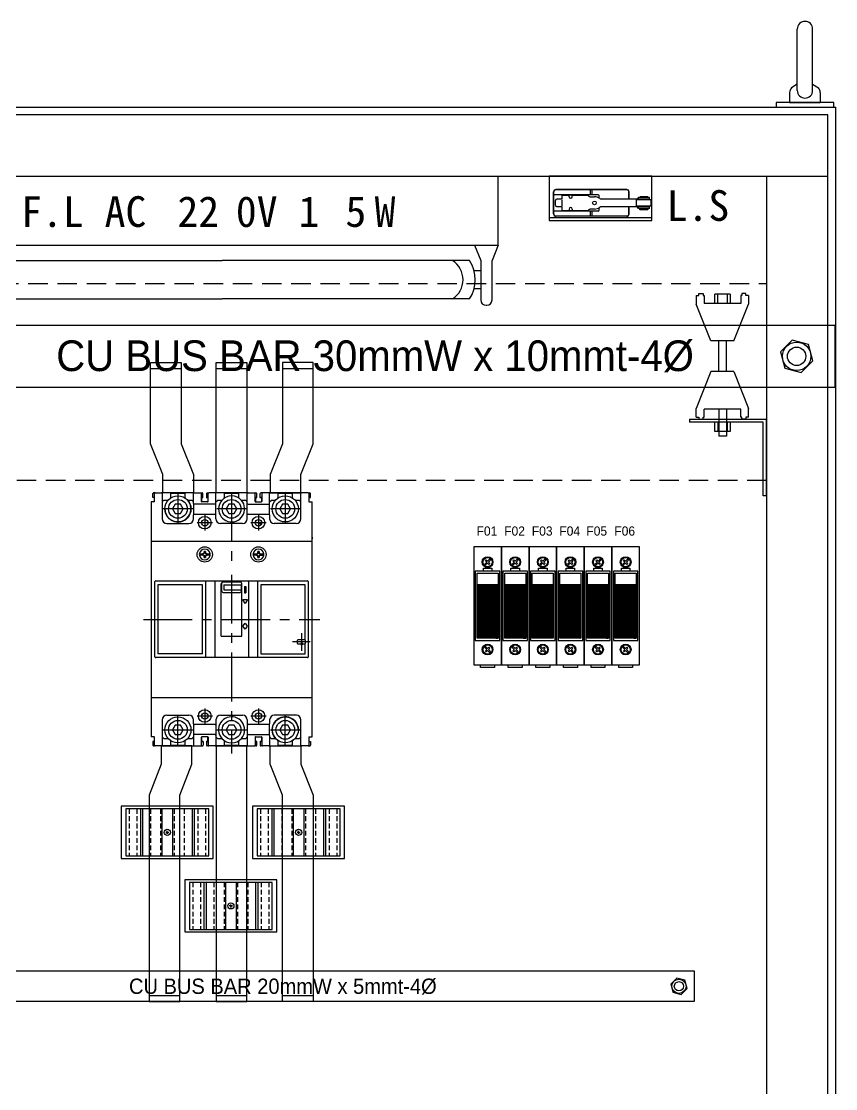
# Model space of a CAD drawing. Header units: millimetres. Extents: x 14879 to 47640, y -20740 to 344.
# Drawn here: x 47104 to 47635, y -351 to 344 of the extents above; entities that cross this region are included whole.
import ezdxf
from ezdxf.enums import TextEntityAlignment as Align

# ---------------------------------------------------------------- set-up
doc = ezdxf.new("R2010")
doc.units = ezdxf.units.MM
for name, pattern in [('CENTER', [50.8, 31.75, -6.35, 6.35, -6.35]), ('DASHED', [19.05, 12.7, -6.35]), ('HIDDEN2', [4.7625, 3.175, -1.5875]), ('NON_PLOTING', [0]), ('PHANTOM', [63.5, 31.75, -6.35, 6.35, -6.35, 6.35, -6.35])]:
    doc.linetypes.add(name, pattern=pattern)
for name, color, linetype in [('F01_OUT', 6, 'Continuous'), ('F03_CNT', 1, 'CENTER'), ('F05_PRO', 4, 'Continuous'), ('F08_IMG', 2, 'PHANTOM'), ('TEXT', 3, 'Continuous'), ('图层1', 10, 'HIDDEN2')]:
    doc.layers.add(name, color=color, linetype=linetype)
doc.styles.get("Standard").update_dxf_attribs({"font": ''})
doc.styles.add('型式1', font='PMingLiU.ttf', dxfattribs={"width": 0.85, "height": 2})
doc.styles.get('Standard').set_extended_font_data('SimSun')

# ---------------------------------------------------------------- blocks, each defined once
blk = doc.blocks.new('_OPEN30')
at = {"color": 0, "linetype": 'ByBlock', "lineweight": -2}
for p, q in [((-1, 0.267949), (0, 0)), ((0, 0), (-1, -0.267949)), ((0, 0), (-1, 0))]:
    blk.add_line(p, q, dxfattribs=at)
blk = doc.blocks.new('歐規FUSE')
h = blk.add_hatch()
h.set_pattern_fill('ANSI31', color=5, scale=0.01, style=0)
h.set_pattern_definition([(45, (-188.019155, -125.580645), (-0.0224506403, 0.0224506403), [])])
h.paths.add_polyline_path([(2.14, -21.15), (15.84, -21.15), (15.84, 13.84), (2.14, 13.84)])
blk.add_line((2.14, 13.84), (15.84, 13.84))
at = {"color": 6}
blk.add_lwpolyline([(0, -38.5), (18, -38.5), (18, 38.5), (0, 38.5)], close=True, dxfattribs=at)
at = {"color": 2}
for points in [[(9, 27.9), (7.71, 26.62), (7.12, 27.21), (8.4, 28.5)], [(8.4, 28.5), (7.53, 29.37), (8.13, 29.97), (9, 29.1)], [(9, 29.1), (10.29, 30.38), (10.88, 29.79), (9.6, 28.5)], [(9.6, 28.5), (10.47, 27.63), (9.87, 27.03), (9, 27.9)], [(9, -27.9), (7.71, -26.62), (7.12, -27.21), (8.4, -28.5)], [(9.6, -28.5), (10.47, -27.63), (9.87, -27.03), (9, -27.9)], [(8.4, -28.5), (7.53, -29.37), (8.13, -29.97), (9, -29.1)], [(9, -29.1), (10.29, -30.38), (10.88, -29.79), (9.6, -28.5)]]:
    blk.add_lwpolyline(points, dxfattribs=at)
for points in [[(1, -22.5), (17, -22.5), (17, 22.5), (1, 22.5)], [(2.14, 21.31), (15.84, 21.31), (15.84, -21.15), (2.14, -21.15)], [(6.26, 24.51), (11.74, 24.51), (11.74, 22.5), (6.26, 22.5)]]:
    blk.add_lwpolyline(points, close=True)
at = {"color": 5}
blk.add_lwpolyline([(4.48, -38.5), (13.52, -38.5), (13.52, -40.29), (4.48, -40.29)], close=True, dxfattribs=at)
at = {"color": 2}
for centre, radius in [((9, 28.5), 3.5), ((9, 28.5), 3), ((9, -28.5), 3.5), ((9, -28.5), 3)]:
    blk.add_circle(centre, radius, dxfattribs=at)
at = {"color": 6}
blk.add_circle((9.3, 5.91), 1.4, dxfattribs=at)
at = {"color": 2, "insert": (8.99, -9.11), "char_height": 2.5, "width": 13.6963, "attachment_point": 5}
blk.add_mtext('{\\fﾷsﾲￓﾩ\ufffaￅ￩|b0|i0|c136|p18;FUSE\\P\\PSFGN\\P\\H0.8x;500V~\\P10 x 38}', dxfattribs=at)

msp = doc.modelspace()

# ---------------------------------------------------------------- linework, layer by layer
for p, q in [((47609.85, 299.14), (47609.85, 339.14)), ((47619.85, 299.14), (47619.85, 339.14)), ((47609.85, 303.12), (47606.1, 300.7)), ((47619.85, 303.12), (47623.59, 300.7)), ((47604.85, 297.79), (47604.85, 291.23)), ((47624.85, 297.79), (47624.85, 291.23)), ((46834.85, 288.21), (47634.85, 288.21)), ((47633.56, 291.23), (47596.13, 291.23)), ((47596.13, 291.23), (47596.13, 288.21)), ((47596.13, 288.21), (47633.56, 288.21)), ((47604.85, 291.23), (47624.85, 291.23)), ((47604.85, 291.23), (47624.85, 291.23)), ((47624.85, 291.23), (47604.85, 291.23)), ((47624.85, 291.23), (47604.85, 291.23)), ((47633.56, 288.21), (47633.56, 291.23)), ((47634.85, -1711.79), (47634.85, 288.21)), ((47629.85, 283.21), (46839.85, 283.21)), ((47629.85, -1706.79), (47629.85, 283.21)), ((46879.85, 243.21), (47629.85, 243.21)), ((47054.85, 243.21), (47414.85, 243.21)), ((47414.85, 198.21), (47414.85, 243.21)), ((47514.94, 243.21), (47448.04, 243.21)), ((47448.04, 243.21), (47448.04, 214.39)), ((47514.94, 214.39), (47514.94, 243.21)), ((47589.85, 243.21), (47589.85, -1666.79)), ((47448.04, 216.39), (47514.94, 216.39)), ((47448.04, 214.39), (47514.94, 214.39)), ((47054.85, 198.21), (47414.85, 198.21)), ((47399.43, 198.21), (47403.44, 188.21)), ((47414.85, 198.21), (47410.84, 188.21)), ((47073.54, 188.21), (47234.85, 188.21)), ((47396.15, 188.21), (47234.85, 188.21)), ((47403.44, 188.21), (47403.44, 162.57)), ((47410.84, 162.57), (47410.84, 188.21)), ((47403.44, 181.58), (47399.12, 181.58)), ((47403.44, 169.84), (47399.12, 169.84)), ((47073.54, 163.21), (47234.85, 163.21)), ((47396.15, 163.21), (47234.85, 163.21)), ((47406.94, 159.07), (47407.34, 159.07)), ((47634.85, 145.82), (46834.55, 145.82)), ((47634.55, 105.82), (47634.55, 145.82)), ((47634.55, 145.82), (47634.55, 105.82)), ((47634.55, 145.82), (47634.55, 105.82)), ((46834.55, 105.82), (47634.85, 105.82)), ((47229.07, -167.43), (47169.07, -167.43)), ((47169.07, -167.43), (47169.07, -201.43)), ((47226.07, -169.13), (47172.07, -169.13)), ((47172.07, -169.13), (47172.07, -199.73)), ((47181.53, -169.13), (47181.53, -199.73)), ((47182.9, -169.13), (47182.9, -199.73)), ((47195.6, -169.13), (47195.6, -199.73)), ((47202.54, -169.13), (47202.54, -199.73)), ((47215.23, -169.13), (47215.23, -199.73)), ((47216.61, -169.13), (47216.61, -199.73)), ((47226.07, -199.73), (47226.07, -169.13)), ((47229.07, -201.43), (47229.07, -167.43)), ((47314.71, -167.43), (47254.71, -167.43)), ((47254.71, -167.43), (47254.71, -201.43)), ((47311.71, -169.13), (47257.71, -169.13)), ((47257.71, -169.13), (47257.71, -199.73)), ((47267.17, -169.13), (47267.17, -199.73)), ((47268.54, -169.13), (47268.54, -199.73)), ((47281.23, -169.13), (47281.23, -199.73)), ((47288.18, -169.13), (47288.18, -199.73)), ((47300.87, -169.13), (47300.87, -199.73)), ((47302.24, -169.13), (47302.24, -199.73)), ((47311.71, -199.73), (47311.71, -169.13)), ((47314.71, -201.43), (47314.71, -167.43)), ((47200.07, -184.43), (47198.07, -184.43)), ((47199.07, -185.43), (47199.07, -183.43)), ((47199.07, -184.43), (47199.07, -185.43)), ((47199.07, -184.43), (47200.07, -184.43)), ((47285.71, -184.43), (47283.71, -184.43)), ((47284.71, -185.43), (47284.71, -183.43)), ((47284.71, -184.43), (47284.71, -185.43)), ((47284.71, -184.43), (47285.71, -184.43)), ((47169.07, -201.43), (47229.07, -201.43)), ((47172.07, -199.73), (47226.07, -199.73)), ((47254.71, -201.43), (47314.71, -201.43)), ((47257.71, -199.73), (47311.71, -199.73)), ((47270.52, -215.38), (47210.52, -215.38)), ((47210.52, -215.38), (47210.52, -249.38)), ((47270.52, -249.38), (47270.52, -215.38)), ((47267.52, -217.08), (47213.52, -217.08)), ((47213.52, -217.08), (47213.52, -247.68)), ((47222.98, -217.08), (47222.98, -247.68)), ((47224.35, -217.08), (47224.35, -247.68)), ((47237.04, -217.08), (47237.04, -247.68)), ((47243.99, -217.08), (47243.99, -247.68)), ((47256.68, -217.08), (47256.68, -247.68)), ((47258.05, -217.08), (47258.05, -247.68)), ((47267.52, -247.68), (47267.52, -217.08)), ((47241.52, -232.38), (47239.52, -232.38)), ((47240.52, -233.38), (47240.52, -231.38)), ((47240.52, -232.38), (47240.52, -233.38)), ((47240.52, -232.38), (47241.52, -232.38)), ((47210.52, -249.38), (47270.52, -249.38)), ((47213.52, -247.68), (47267.52, -247.68)), ((46917.56, -274.74), (47542.65, -274.74)), ((47542.65, -274.74), (47542.65, -294.74)), ((47542.65, -294.74), (46917.56, -294.74))]:
    msp.add_line(p, q)
at = {"color": 7, "linetype": 'Continuous'}
for p, q in [((47450.96, 218.61), (47450.96, 232.96)), ((47451.08, 218.59), (47451.08, 232.99)), ((47480.06, 231.09), (47451.08, 231.09)), ((47498.63, 234.39), (47452.48, 234.39)), ((47498.61, 234.51), (47452.51, 234.51)), ((47456.56, 230.84), (47461.06, 230.84)), ((47456.56, 228.29), (47456.56, 230.84)), ((47460.76, 230.89), (47460.76, 231.09)), ((47463.36, 230.89), (47460.76, 230.89)), ((47461.06, 229.79), (47461.06, 230.89)), ((47463.06, 229.79), (47463.06, 230.89)), ((47463.06, 230.84), (47473.24, 230.84)), ((47463.36, 230.89), (47463.36, 231.09)), ((47468.3, 230.89), (47468.3, 231.09)), ((47470.9, 230.89), (47468.3, 230.89)), ((47470.9, 230.89), (47470.9, 231.09)), ((47474.97, 231.69), (47474.97, 233.79)), ((47475.52, 229.79), (47477.56, 229.79)), ((47476.08, 231.69), (47476.08, 233.79)), ((47480.56, 228.99), (47480.56, 230.59)), ((47500.03, 228.34), (47500.03, 232.99)), ((47500.16, 228.34), (47500.16, 232.96)), ((47512.3, 229.84), (47507.3, 229.84)), ((47507.3, 229.34), (47507.3, 229.84)), ((47512.3, 229.34), (47512.3, 229.84)), ((47452.13, 224.29), (47452.13, 227.29)), ((47456.56, 228.29), (47453.13, 228.29)), ((47456.56, 223.29), (47453.13, 223.29)), ((47456.56, 223.99), (47456.56, 227.59)), ((47456.56, 220.74), (47456.56, 223.29)), ((47513.4, 228.34), (47481.99, 228.34)), ((47513.4, 223.24), (47481.99, 223.24)), ((47500.03, 218.59), (47500.03, 223.24)), ((47500.16, 218.61), (47500.16, 223.24)), ((47505.05, 223.79), (47505.05, 227.79)), ((47514.55, 227.79), (47505.05, 227.79)), ((47514.55, 223.79), (47505.05, 223.79)), ((47513.55, 228.24), (47506.05, 228.24)), ((47506.05, 227.79), (47506.05, 228.24)), ((47506.05, 223.34), (47506.05, 223.79)), ((47513.55, 223.34), (47506.05, 223.34)), ((47513.4, 229.34), (47506.2, 229.34)), ((47506.2, 228.34), (47506.2, 229.34)), ((47506.2, 222.24), (47506.2, 223.24)), ((47513.4, 228.24), (47513.4, 229.34)), ((47513.4, 222.24), (47513.4, 223.34)), ((47513.55, 227.79), (47513.55, 228.24)), ((47513.55, 223.34), (47513.55, 223.79)), ((47514.55, 223.79), (47514.55, 227.79)), ((47480.06, 220.49), (47451.08, 220.49)), ((47498.63, 217.19), (47452.48, 217.19)), ((47498.61, 217.06), (47452.51, 217.06)), ((47461.06, 220.74), (47456.56, 220.74)), ((47460.76, 220.49), (47460.76, 220.69)), ((47463.36, 220.69), (47460.76, 220.69)), ((47461.06, 221.79), (47461.06, 220.69)), ((47463.06, 221.79), (47463.06, 220.69)), ((47473.24, 220.74), (47463.06, 220.74)), ((47463.36, 220.49), (47463.36, 220.69)), ((47470.9, 220.69), (47468.3, 220.69)), ((47468.3, 220.49), (47468.3, 220.69)), ((47470.9, 220.49), (47470.9, 220.69)), ((47474.97, 217.79), (47474.97, 219.89)), ((47477.56, 221.79), (47475.52, 221.79)), ((47476.08, 217.79), (47476.08, 219.89)), ((47480.56, 220.99), (47480.56, 222.59)), ((47513.4, 222.24), (47506.2, 222.24)), ((47512.23, 221.34), (47507.36, 221.34))]:
    msp.add_line(p, q, dxfattribs=at)
at = {"color": 3}
for p, q in [((47543.99, 165.49), (47543.99, 159.9)), ((47543.99, 165.49), (47543.99, 159.9)), ((47543.99, 165.49), (47545.6, 165.49)), ((47545.6, 166.82), (47548.47, 166.82)), ((47545.6, 165.49), (47545.6, 166.82)), ((47548.47, 166.82), (47548.47, 165.49)), ((47548.47, 165.49), (47549.22, 165.49)), ((47549.22, 165.49), (47549.22, 160.23)), ((47573.02, 160.23), (47549.22, 160.23)), ((47556.12, 160.23), (47556.12, 166.23)), ((47566.12, 166.23), (47556.12, 166.23)), ((47558.12, 160.23), (47558.12, 166.23)), ((47564.12, 166.23), (47564.12, 160.23)), ((47566.12, 166.23), (47566.12, 160.23)), ((47573.78, 165.49), (47573.02, 165.49)), ((47573.02, 165.49), (47573.02, 160.23)), ((47576.38, 166.82), (47573.78, 166.82)), ((47573.78, 166.82), (47573.78, 165.49)), ((47576.38, 165.49), (47576.38, 166.82)), ((47577.99, 165.49), (47576.38, 165.49)), ((47577.99, 165.49), (47577.99, 159.9)), ((47553.49, 135.82), (47543.99, 159.9)), ((47568.49, 135.82), (47577.99, 159.9)), ((47568.49, 135.82), (47553.49, 135.82)), ((47558.62, 115.82), (47558.62, 135.82)), ((47563.62, 115.82), (47563.62, 135.82)), ((47553.49, 115.82), (47543.99, 91.74)), ((47568.49, 115.82), (47553.49, 115.82)), ((47568.49, 115.82), (47577.99, 91.74)), ((47543.99, 86.15), (47543.99, 91.74)), ((47543.99, 86.15), (47543.99, 91.74)), ((47549.22, 86.15), (47549.22, 91.4)), ((47573.02, 91.4), (47549.22, 91.4)), ((47558.62, 91.4), (47558.62, 73.82)), ((47563.62, 91.4), (47563.62, 73.82)), ((47573.02, 86.15), (47573.02, 91.4)), ((47577.99, 86.15), (47577.99, 91.74)), ((47539.55, 84.82), (47589.55, 84.82)), ((47539.55, 84.82), (47539.55, 82.82)), ((47543.99, 86.15), (47545.6, 86.15)), ((47545.6, 86.15), (47545.6, 84.82)), ((47545.6, 84.82), (47548.47, 84.82)), ((47548.47, 86.15), (47549.22, 86.15)), ((47548.47, 84.82), (47548.47, 86.15)), ((47573.78, 86.15), (47573.02, 86.15)), ((47573.78, 84.82), (47573.78, 86.15)), ((47576.38, 84.82), (47573.78, 84.82)), ((47577.99, 86.15), (47576.38, 86.15)), ((47576.38, 86.15), (47576.38, 84.82)), ((47589.55, 84.82), (47589.55, 34.82)), ((47587.55, 82.82), (47539.55, 82.82)), ((47556.12, 76.82), (47556.12, 82.82)), ((47566.12, 76.82), (47556.12, 76.82)), ((47558.12, 82.82), (47558.12, 76.82)), ((47564.12, 82.82), (47564.12, 76.82)), ((47566.12, 82.82), (47566.12, 76.82)), ((47587.55, 34.82), (47587.55, 82.82)), ((47563.62, 73.82), (47558.62, 73.82)), ((47589.55, 34.82), (47587.55, 34.82))]:
    msp.add_line(p, q, dxfattribs=at)
at = {"color": 2, "ltscale": 0.2}
for p, q in [((47188.21, 117.82), (47208.21, 117.82)), ((47231.01, 117.82), (47251.01, 117.82)), ((47274.21, 117.82), (47294.21, 117.82)), ((47187.18, -290.74), (47207.18, -290.74)), ((47231.01, -290.74), (47251.01, -290.74)), ((47274.12, -290.74), (47294.12, -290.74))]:
    msp.add_line(p, q, dxfattribs=at)
at = {"color": 1, "linetype": 'DASHED'}
msp.add_lwpolyline([(46879.85, 173.21), (47589.85, 173.21), (47589.85, 44.84), (46879.85, 44.84)], close=True, dxfattribs=at)
at = {"color": 4}
for points in [[(47598.79, 128.67), (47601.63, 118.04), (47612.26, 115.19), (47620.04, 122.97), (47617.19, 133.6), (47606.57, 136.44)], [(47527.33, -283.32), (47528.76, -288.63), (47534.07, -290.05), (47537.96, -286.16), (47536.54, -280.85), (47531.22, -279.43)]]:
    msp.add_lwpolyline(points, close=True, dxfattribs=at)
at = {"color": 2, "ltscale": 0.2}
for points in [[(47196.21, 36.88), (47196.21, 48.81), (47188.21, 68.88), (47188.21, 121.82), (47208.21, 121.82), (47208.21, 68.88), (47216.21, 48.81), (47216.21, 36.88), (47196.21, 36.88)], [(47286.21, 36.88), (47286.21, 48.81), (47294.21, 68.88), (47294.21, 121.82), (47274.21, 121.82), (47274.21, 68.88), (47266.21, 48.81), (47266.21, 36.88), (47286.21, 36.88)], [(47195.18, -128.12), (47195.18, -140.05), (47187.18, -160.12), (47187.18, -294.74), (47207.18, -294.74), (47207.18, -160.12), (47215.18, -140.05), (47215.18, -128.12), (47195.18, -128.12)], [(47286.12, -128.12), (47286.12, -140.05), (47294.12, -160.12), (47294.12, -294.74), (47274.12, -294.74), (47274.12, -160.12), (47266.12, -140.05), (47266.12, -128.12), (47286.12, -128.12)]]:
    msp.add_lwpolyline(points, dxfattribs=at)
for points in [[(47251.01, 36.88), (47231.01, 36.88), (47231.01, 121.82), (47251.01, 121.82)], [(47251.01, -128.12), (47231.01, -128.12), (47231.01, -294.74), (47251.01, -294.74)]]:
    msp.add_lwpolyline(points, close=True, dxfattribs=at)
at = {"color": 7, "linetype": 'Continuous'}
msp.add_circle((47477.56, 225.79), 1.2, dxfattribs=at)
at = {"color": 4}
for centre, radius in [((47609.41, 125.82), 9.28), ((47609.41, 125.82), 6), ((47532.65, -284.74), 4.64), ((47532.65, -284.74), 3)]:
    msp.add_circle(centre, radius, dxfattribs=at)
for centre in [(47199.07, -184.43), (47284.71, -184.43), (47240.52, -232.38)]:
    msp.add_circle(centre, 2)
for centre, radius, start, end in [((47614.85, 339.14), 5, 0, 180), ((47608.85, 297.79), 4, 133.28833, 180), ((47614.85, 299.14), 5, 180, 0), ((47620.85, 297.79), 4, 0, 46.71167), ((47620.85, 297.79), 4, 0, 46.71167), ((47377.12, 175.71), 14.77, 302.17256, 57.82744), ((47377.12, 175.71), 22.77, 326.69978, 33.30022), ((47406.94, 162.57), 3.5, 180, 270), ((47407.34, 162.57), 3.5, 270, 0)]:
    msp.add_arc(centre, radius, start, end)
at = {"color": 7, "linetype": 'Continuous'}
for centre, radius, start, end in [((47452.51, 232.96), 1.55, 89.99998, 179.99996), ((47452.48, 232.99), 1.4, 89.99998, 179.99996), ((47462.06, 229.79), 1, 180.00004, 359.99998), ((47475.52, 232.79), 3, 220.54153, 270.00002), ((47477.56, 223.79), 6, 53.77136, 89.99998), ((47480.06, 230.59), 0.5, 0, 89.99998), ((47498.61, 232.96), 1.55, 0, 89.99998), ((47498.63, 232.99), 1.4, 0, 89.99998), ((47453.13, 227.29), 1, 89.99998, 179.99996), ((47453.13, 224.29), 1, 179.99996, 270), ((47462.06, 221.79), 1, 0, 179.99996), ((47477.56, 227.79), 6, 270.00002, 306.22844), ((47481.99, 229.84), 1.5, 233.77144, 270.00007), ((47481.99, 221.74), 1.5, 89.99993, 126.2284), ((47504.78, 229.84), 1.5, 270.00002, 340.52878), ((47504.78, 221.74), 1.5, 19.47122, 89.99998), ((47452.51, 218.61), 1.55, 179.99996, 270), ((47452.48, 218.59), 1.4, 179.99996, 270), ((47475.52, 218.79), 3, 89.99998, 139.45847), ((47480.06, 220.99), 0.5, 270.00002, 0), ((47498.61, 218.61), 1.55, 270.00002, 0), ((47498.63, 218.59), 1.4, 270.00002, 0), ((47507.8, 222.24), 1, 180.00004, 244.15928), ((47511.8, 222.24), 1, 295.84075, 359.99998)]:
    msp.add_arc(centre, radius, start, end, dxfattribs=at)
at = {"layer": 'F01_OUT', "linetype": 'Continuous'}
for p, q in [((47189.66, 33.88), (47189.66, 36.38)), ((47191.16, 36.88), (47190.16, 36.88)), ((47190.66, 30.88), (47190.66, 36.38)), ((47191.16, 36.88), (47195.31, 36.88)), ((47195.61, 36.88), (47195.31, 36.88)), ((47195.91, 36.88), (47195.61, 36.88)), ((47195.81, 36.38), (47195.81, 19.88)), ((47216.11, 36.88), (47195.91, 36.88)), ((47210.81, 36.38), (47201.21, 36.38)), ((47201.21, 36.38), (47201.21, 33.58)), ((47210.81, 33.58), (47210.81, 36.38)), ((47216.41, 36.88), (47216.11, 36.88)), ((47216.21, 29.98), (47216.21, 36.38)), ((47216.71, 36.88), (47216.41, 36.88)), ((47216.71, 36.88), (47218.96, 36.88)), ((47218.96, 36.88), (47219.96, 36.88)), ((47219.96, 36.88), (47220.86, 36.88)), ((47220.86, 36.88), (47221.86, 36.88)), ((47221.36, 33.88), (47221.36, 36.38)), ((47222.36, 33.88), (47222.36, 36.38)), ((47224.66, 36.38), (47224.66, 33.88)), ((47225.16, 36.88), (47226.16, 36.88)), ((47225.66, 33.88), (47225.66, 36.38)), ((47227.06, 36.88), (47226.16, 36.88)), ((47228.06, 36.88), (47227.06, 36.88)), ((47230.31, 36.88), (47228.06, 36.88)), ((47230.61, 36.88), (47230.31, 36.88)), ((47230.91, 36.88), (47230.61, 36.88)), ((47230.81, 19.88), (47230.81, 36.38)), ((47251.11, 36.88), (47230.91, 36.88)), ((47245.81, 36.38), (47236.21, 36.38)), ((47236.21, 36.38), (47236.21, 33.58)), ((47245.81, 33.58), (47245.81, 36.38)), ((47251.41, 36.88), (47251.11, 36.88)), ((47251.21, 19.88), (47251.21, 36.38)), ((47251.71, 36.88), (47251.41, 36.88)), ((47251.71, 36.88), (47253.96, 36.88)), ((47253.96, 36.88), (47254.96, 36.88)), ((47254.96, 36.88), (47255.86, 36.88)), ((47255.86, 36.88), (47256.86, 36.88)), ((47256.36, 33.88), (47256.36, 36.38)), ((47257.36, 33.88), (47257.36, 36.38)), ((47259.66, 33.88), (47259.66, 36.38)), ((47261.16, 36.88), (47260.16, 36.88)), ((47260.66, 36.38), (47260.66, 33.88)), ((47262.06, 36.88), (47261.16, 36.88)), ((47263.06, 36.88), (47262.06, 36.88)), ((47265.31, 36.88), (47263.06, 36.88)), ((47265.61, 36.88), (47265.31, 36.88)), ((47265.91, 36.88), (47265.61, 36.88)), ((47265.81, 29.98), (47265.81, 36.38)), ((47286.11, 36.88), (47265.91, 36.88)), ((47280.81, 36.38), (47271.21, 36.38)), ((47271.21, 36.38), (47271.21, 33.58)), ((47280.81, 33.58), (47280.81, 36.38)), ((47286.41, 36.88), (47286.11, 36.88)), ((47286.21, 19.88), (47286.21, 36.38)), ((47286.71, 36.88), (47286.41, 36.88)), ((47288.96, 36.88), (47286.71, 36.88)), ((47289.96, 36.88), (47288.96, 36.88)), ((47290.86, 36.88), (47289.96, 36.88)), ((47290.86, 36.88), (47291.86, 36.88)), ((47291.36, 36.38), (47291.36, 33.88)), ((47292.36, 33.88), (47292.36, 36.38)), ((47188.51, 30.88), (47188.51, -122.12)), ((47190.66, 30.88), (47188.51, 30.88)), ((47190.66, 33.88), (47189.66, 33.88)), ((47195.81, 31.03), (47196.71, 31.93)), ((47199.56, 31.93), (47196.71, 31.93)), ((47204.28, 29.38), (47202.55, 26.38)), ((47207.75, 29.38), (47204.28, 29.38)), ((47209.48, 26.38), (47207.75, 29.38)), ((47215.31, 31.93), (47212.46, 31.93)), ((47215.31, 31.93), (47216.21, 31.03)), ((47216.21, 29.98), (47216.21, 22.48)), ((47230.31, 29.48), (47216.71, 29.48)), ((47221.36, 33.88), (47222.36, 33.88)), ((47221.36, 31.18), (47221.36, 33.88)), ((47225.36, 30.88), (47221.66, 30.88)), ((47224.66, 33.88), (47225.66, 33.88)), ((47225.66, 31.18), (47225.66, 33.88)), ((47230.81, 31.03), (47231.71, 31.93)), ((47234.56, 31.93), (47231.71, 31.93)), ((47239.28, 29.38), (47237.55, 26.38)), ((47242.75, 29.38), (47239.28, 29.38)), ((47244.48, 26.38), (47242.75, 29.38)), ((47250.31, 31.93), (47247.46, 31.93)), ((47250.31, 31.93), (47251.21, 31.03)), ((47251.71, 29.48), (47265.31, 29.48)), ((47256.36, 31.18), (47256.36, 33.88)), ((47256.36, 33.88), (47257.36, 33.88)), ((47256.66, 30.88), (47260.36, 30.88)), ((47260.66, 33.88), (47259.66, 33.88)), ((47260.66, 33.88), (47260.66, 31.18)), ((47265.81, 31.03), (47266.71, 31.93)), ((47265.81, 22.48), (47265.81, 29.98)), ((47269.56, 31.93), (47266.71, 31.93)), ((47274.28, 29.38), (47272.55, 26.38)), ((47277.75, 29.38), (47274.28, 29.38)), ((47279.48, 26.38), (47277.75, 29.38)), ((47285.31, 31.93), (47282.46, 31.93)), ((47285.31, 31.93), (47286.21, 31.03)), ((47291.36, 33.88), (47292.36, 33.88)), ((47291.36, 33.88), (47291.36, 31.18)), ((47291.66, 30.88), (47293.52, 30.88)), ((47293.52, -122.12), (47293.52, 30.88)), ((47202.55, 26.38), (47204.28, 23.38)), ((47204.28, 23.38), (47207.75, 23.38)), ((47207.75, 23.38), (47209.48, 26.38)), ((47216.21, 19.88), (47216.21, 22.48)), ((47216.71, 22.98), (47230.31, 22.98)), ((47237.55, 26.38), (47239.28, 23.38)), ((47239.28, 23.38), (47242.75, 23.38)), ((47242.75, 23.38), (47244.48, 26.38)), ((47251.71, 22.98), (47265.31, 22.98)), ((47265.81, 22.48), (47265.81, 19.88)), ((47272.55, 26.38), (47274.28, 23.38)), ((47274.28, 23.38), (47277.75, 23.38)), ((47277.75, 23.38), (47279.48, 26.38)), ((47198.81, 16.88), (47213.21, 16.88)), ((47248.21, 16.88), (47233.81, 16.88)), ((47283.21, 16.88), (47268.81, 16.88)), ((47293.51, 7.98), (47293.51, 9.38)), ((47293.51, 7.98), (47293.51, 7.88)), ((47293.51, 7.88), (47293.51, 6.88)), ((47188.51, 5.38), (47293.52, 5.38)), ((47219.98, -3.78), (47220.03, -3.78)), ((47220.04, -2.78), (47219.99, -2.78)), ((47222.47, -3.81), (47220.03, -3.78)), ((47220.04, -2.78), (47222.48, -2.81)), ((47222.03, -3.7), (47222.42, -3.65)), ((47222.51, -3.71), (47222.03, -3.7)), ((47222.43, -2.96), (47222.04, -2.91)), ((47222.04, -2.91), (47222.52, -2.91)), ((47222.42, -3.65), (47222.57, -3.65)), ((47222.58, -2.97), (47222.43, -2.96)), ((47222.84, -3.98), (47222.47, -3.81)), ((47222.72, -3.81), (47222.47, -3.81)), ((47222.48, -2.81), (47222.85, -2.64)), ((47222.48, -2.81), (47222.73, -2.81)), ((47222.57, -3.65), (47222.51, -3.71)), ((47222.72, -3.81), (47222.51, -3.71)), ((47222.52, -2.91), (47222.73, -2.81)), ((47222.58, -2.97), (47222.52, -2.91)), ((47222.57, -3.65), (47222.99, -3.83)), ((47223, -2.79), (47222.58, -2.97)), ((47222.84, -3.98), (47222.99, -3.83)), ((47223.02, -4.39), (47222.84, -3.98)), ((47222.85, -2.64), (47223.04, -2.23)), ((47222.85, -2.64), (47223, -2.79)), ((47222.99, -3.83), (47223.16, -4.25)), ((47223.18, -2.38), (47223, -2.79)), ((47223.16, -4.25), (47223.02, -4.39)), ((47223.04, -5.28), (47223.02, -4.39)), ((47223.04, -2.23), (47223.08, -1.34)), ((47223.18, -2.38), (47223.04, -2.23)), ((47223.16, -4.41), (47223.04, -5.28)), ((47223.08, -1.34), (47223.18, -2.22)), ((47223.16, -4.25), (47223.16, -4.41)), ((47223.18, -2.22), (47223.18, -2.38)), ((47223.85, -4.26), (47224.03, -3.84)), ((47223.85, -4.41), (47223.85, -4.26)), ((47223.85, -4.26), (47223.99, -4.4)), ((47223.95, -5.29), (47223.85, -4.41)), ((47223.86, -2.38), (47223.87, -2.23)), ((47223.86, -2.38), (47224.01, -2.24)), ((47224.04, -2.8), (47223.86, -2.38)), ((47223.87, -2.23), (47223.99, -1.35)), ((47223.99, -4.4), (47223.95, -5.29)), ((47223.99, -1.35), (47224.01, -2.24)), ((47224.18, -4), (47223.99, -4.4)), ((47224.01, -2.24), (47224.19, -2.65)), ((47224.03, -3.84), (47224.45, -3.67)), ((47224.03, -3.84), (47224.18, -4)), ((47224.19, -2.65), (47224.04, -2.8)), ((47224.45, -2.99), (47224.04, -2.8)), ((47224.55, -3.83), (47224.18, -4)), ((47224.19, -2.65), (47224.56, -2.83)), ((47224.51, -3.73), (47224.3, -3.83)), ((47224.55, -3.83), (47224.3, -3.83)), ((47224.31, -2.83), (47224.52, -2.93)), ((47224.31, -2.83), (47224.56, -2.83)), ((47224.45, -2.99), (47224.52, -2.93)), ((47224.61, -2.98), (47224.45, -2.99)), ((47224.45, -3.67), (47224.6, -3.67)), ((47224.51, -3.73), (47224.45, -3.67)), ((47224.99, -3.73), (47224.51, -3.73)), ((47224.52, -2.93), (47225, -2.94)), ((47226.99, -3.85), (47224.55, -3.83)), ((47224.56, -2.83), (47227, -2.85)), ((47224.6, -3.67), (47224.99, -3.73)), ((47225, -2.94), (47224.61, -2.98)), ((47226.99, -3.85), (47227.04, -3.85)), ((47227.05, -2.85), (47227, -2.85)), ((47254.98, -3.84), (47255.03, -3.84)), ((47255.04, -2.84), (47254.99, -2.84)), ((47257.47, -3.86), (47255.03, -3.84)), ((47255.04, -2.84), (47257.48, -2.87)), ((47257.03, -3.76), (47257.42, -3.71)), ((47257.51, -3.77), (47257.03, -3.76)), ((47257.04, -2.97), (47257.52, -2.96)), ((47257.43, -3.02), (47257.04, -2.97)), ((47257.42, -3.71), (47257.57, -3.71)), ((47257.58, -3.03), (47257.43, -3.02)), ((47257.84, -4.04), (47257.47, -3.86)), ((47257.72, -3.87), (47257.47, -3.86)), ((47257.48, -2.87), (47257.85, -2.7)), ((47257.48, -2.87), (47257.73, -2.87)), ((47257.57, -3.71), (47257.51, -3.77)), ((47257.72, -3.87), (47257.51, -3.77)), ((47257.52, -2.96), (47257.73, -2.87)), ((47257.58, -3.03), (47257.52, -2.96)), ((47257.57, -3.71), (47257.99, -3.89)), ((47258, -2.85), (47257.58, -3.03)), ((47257.84, -4.04), (47257.99, -3.89)), ((47258.02, -4.45), (47257.84, -4.04)), ((47257.85, -2.7), (47258.04, -2.29)), ((47257.85, -2.7), (47258, -2.85)), ((47257.99, -3.89), (47258.16, -4.31)), ((47258.18, -2.44), (47258, -2.85)), ((47258.16, -4.31), (47258.02, -4.45)), ((47258.04, -5.34), (47258.02, -4.45)), ((47258.04, -2.29), (47258.08, -1.4)), ((47258.18, -2.44), (47258.04, -2.29)), ((47258.16, -4.46), (47258.04, -5.34)), ((47258.08, -1.4), (47258.18, -2.28)), ((47258.16, -4.31), (47258.16, -4.46)), ((47258.18, -2.28), (47258.18, -2.44)), ((47258.85, -4.32), (47259.03, -3.9)), ((47258.85, -4.47), (47258.85, -4.32)), ((47258.85, -4.32), (47258.99, -4.46)), ((47258.95, -5.35), (47258.85, -4.47)), ((47258.86, -2.44), (47258.87, -2.29)), ((47258.86, -2.44), (47259.01, -2.3)), ((47259.04, -2.86), (47258.86, -2.44)), ((47258.87, -2.29), (47258.99, -1.41)), ((47258.99, -4.46), (47258.95, -5.35)), ((47258.99, -1.41), (47259.01, -2.3)), ((47259.18, -4.05), (47258.99, -4.46)), ((47259.01, -2.3), (47259.19, -2.71)), ((47259.03, -3.9), (47259.45, -3.73)), ((47259.03, -3.9), (47259.18, -4.05)), ((47259.19, -2.71), (47259.04, -2.86)), ((47259.45, -3.04), (47259.04, -2.86)), ((47259.55, -3.89), (47259.18, -4.05)), ((47259.19, -2.71), (47259.56, -2.89)), ((47259.51, -3.79), (47259.3, -3.88)), ((47259.55, -3.89), (47259.3, -3.88)), ((47259.31, -2.88), (47259.56, -2.89)), ((47259.31, -2.88), (47259.52, -2.98)), ((47259.45, -3.04), (47259.52, -2.98)), ((47259.61, -3.04), (47259.45, -3.04)), ((47259.45, -3.73), (47259.6, -3.73)), ((47259.51, -3.79), (47259.45, -3.73)), ((47259.99, -3.78), (47259.51, -3.79)), ((47259.52, -2.98), (47260, -3)), ((47261.99, -3.91), (47259.55, -3.89)), ((47259.56, -2.89), (47262, -2.91)), ((47259.6, -3.73), (47259.99, -3.78)), ((47260, -3), (47259.61, -3.04)), ((47261.99, -3.91), (47262.04, -3.91)), ((47262.05, -2.91), (47262, -2.91)), ((47191.51, -20.52), (47290.52, -20.52)), ((47224.01, -20.52), (47224.01, -70.52)), ((47230.03, -20.52), (47229.99, -70.52)), ((47252.01, -20.52), (47252.01, -70.52)), ((47258.01, -70.52), (47258.01, -20.52)), ((47191.01, -61.07), (47191.01, -21.02)), ((47222.01, -23.02), (47193.01, -23.02)), ((47193.01, -23.02), (47193.01, -68.02)), ((47222.01, -68.02), (47222.01, -23.02)), ((47234.26, -56.62), (47234.26, -22.46)), ((47234.26, -22.46), (47234.51, -22.46)), ((47234.51, -22.46), (47234.51, -22.07)), ((47234.51, -22.46), (47234.51, -27.03)), ((47235.51, -21.07), (47246.51, -21.07)), ((47236.01, -23.06), (47247.51, -23.06)), ((47236.01, -23.06), (47236.01, -26.43)), ((47236.01, -26.43), (47247.51, -26.43)), ((47247.51, -22.07), (47247.51, -23.06)), ((47247.51, -22.46), (47247.76, -22.46)), ((47247.51, -27.03), (47247.51, -23.06)), ((47247.76, -56.62), (47247.76, -22.46)), ((47249.36, -24.22), (47250.26, -24.22)), ((47249.36, -24.22), (47249.36, -28.22)), ((47250.26, -24.22), (47250.26, -28.22)), ((47289.01, -23.02), (47260.01, -23.02)), ((47260.01, -23.02), (47260.01, -68.02)), ((47289.01, -59.06), (47289.01, -23.02)), ((47291.01, -21.02), (47291.01, -61.07)), ((47235.51, -28.03), (47246.51, -28.03)), ((47248.31, -32.62), (47251.31, -32.62)), ((47249.81, -35.32), (47248.31, -32.62)), ((47249.36, -28.22), (47250.26, -28.22)), ((47251.31, -32.62), (47249.81, -35.32)), ((47191.01, -70.02), (47191.01, -61.07)), ((47234.26, -56.62), (47247.76, -56.62)), ((47288.94, -58.92), (47284.09, -58.92)), ((47288.94, -61.72), (47284.09, -61.72)), ((47289.01, -68.02), (47289.01, -61.58)), ((47291.01, -61.07), (47291.01, -70.02)), ((47222.01, -68.01), (47193.01, -68.02)), ((47260.01, -68.01), (47288.91, -68.02)), ((47288.91, -68.02), (47289.01, -68.02)), ((47290.52, -70.52), (47191.51, -70.52)), ((47188.51, -96.62), (47293.52, -96.62)), ((47195.82, -111.12), (47195.82, -127.62)), ((47198.82, -108.12), (47213.22, -108.12)), ((47216.22, -113.72), (47216.22, -111.12)), ((47230.82, -111.12), (47230.82, -127.62)), ((47233.82, -108.12), (47248.22, -108.12)), ((47251.22, -111.12), (47251.22, -127.62)), ((47265.82, -111.12), (47265.82, -113.72)), ((47283.22, -108.12), (47268.82, -108.12)), ((47286.22, -127.62), (47286.22, -111.12)), ((47204.29, -114.62), (47202.55, -117.62)), ((47202.55, -117.62), (47204.29, -120.62)), ((47207.75, -114.62), (47204.29, -114.62)), ((47209.48, -117.62), (47207.75, -114.62)), ((47207.75, -120.62), (47209.48, -117.62)), ((47216.22, -113.72), (47216.22, -121.22)), ((47230.32, -114.22), (47216.72, -114.22)), ((47239.29, -114.62), (47237.55, -117.62)), ((47237.55, -117.62), (47239.29, -120.62)), ((47242.75, -114.62), (47239.29, -114.62)), ((47244.48, -117.62), (47242.75, -114.62)), ((47242.75, -120.62), (47244.48, -117.62)), ((47265.32, -114.22), (47251.72, -114.22)), ((47265.82, -121.22), (47265.82, -113.72)), ((47274.29, -114.62), (47272.55, -117.62)), ((47272.55, -117.62), (47274.29, -120.62)), ((47277.75, -114.62), (47274.29, -114.62)), ((47279.48, -117.62), (47277.75, -114.62)), ((47277.75, -120.62), (47279.48, -117.62)), ((47190.37, -122.12), (47188.51, -122.12)), ((47190.67, -125.12), (47189.67, -125.12)), ((47189.67, -125.12), (47189.67, -127.62)), ((47190.67, -125.12), (47190.67, -122.42)), ((47190.67, -127.62), (47190.67, -125.12)), ((47196.72, -123.17), (47195.82, -122.27)), ((47196.72, -123.17), (47199.57, -123.17)), ((47201.22, -124.82), (47201.22, -127.62)), ((47204.29, -120.62), (47207.75, -120.62)), ((47210.82, -127.62), (47210.82, -124.82)), ((47212.47, -123.17), (47215.32, -123.17)), ((47216.22, -122.27), (47215.32, -123.17)), ((47216.22, -121.22), (47216.22, -127.62)), ((47230.32, -120.72), (47216.72, -120.72)), ((47221.37, -125.12), (47221.37, -122.42)), ((47221.37, -127.62), (47221.37, -125.12)), ((47221.37, -125.12), (47222.37, -125.12)), ((47225.37, -122.12), (47221.67, -122.12)), ((47222.37, -125.12), (47222.37, -127.62)), ((47225.67, -125.12), (47224.67, -125.12)), ((47224.67, -125.12), (47224.67, -127.62)), ((47225.67, -122.42), (47225.67, -125.12)), ((47225.67, -125.12), (47225.67, -127.62)), ((47231.72, -123.17), (47230.82, -122.27)), ((47231.72, -123.17), (47234.57, -123.17)), ((47236.22, -124.82), (47236.22, -127.62)), ((47239.29, -120.62), (47242.75, -120.62)), ((47245.82, -127.62), (47245.82, -124.82)), ((47247.47, -123.17), (47250.32, -123.17)), ((47251.22, -122.27), (47250.32, -123.17)), ((47251.72, -120.72), (47265.32, -120.72)), ((47256.37, -122.42), (47256.37, -125.12)), ((47256.37, -125.12), (47256.37, -127.62)), ((47257.37, -125.12), (47256.37, -125.12)), ((47256.67, -122.12), (47260.37, -122.12)), ((47257.37, -127.62), (47257.37, -125.12)), ((47259.67, -125.12), (47259.67, -127.62)), ((47260.67, -125.12), (47259.67, -125.12)), ((47260.67, -122.42), (47260.67, -125.12)), ((47260.67, -125.12), (47260.67, -127.62)), ((47265.82, -121.22), (47265.82, -127.62)), ((47266.72, -123.17), (47265.82, -122.27)), ((47266.72, -123.17), (47269.57, -123.17)), ((47271.22, -124.82), (47271.22, -127.62)), ((47274.29, -120.62), (47277.75, -120.62)), ((47280.82, -127.62), (47280.82, -124.82)), ((47282.47, -123.17), (47285.32, -123.17)), ((47286.22, -122.27), (47285.32, -123.17)), ((47291.37, -122.12), (47291.37, -127.62)), ((47291.37, -122.12), (47293.52, -122.12)), ((47291.37, -125.12), (47292.37, -125.12)), ((47292.37, -125.12), (47292.37, -127.62)), ((47193.07, -128.12), (47190.17, -128.12)), ((47195.32, -128.12), (47193.07, -128.12)), ((47195.32, -128.12), (47195.62, -128.12)), ((47195.62, -128.12), (47195.92, -128.12)), ((47195.92, -128.12), (47216.12, -128.12)), ((47201.22, -127.62), (47210.82, -127.62)), ((47216.12, -128.12), (47216.42, -128.12)), ((47216.42, -128.12), (47216.72, -128.12)), ((47216.72, -128.12), (47218.97, -128.12)), ((47218.97, -128.12), (47219.97, -128.12)), ((47219.97, -128.12), (47220.87, -128.12)), ((47220.87, -128.12), (47221.87, -128.12)), ((47226.17, -128.12), (47225.17, -128.12)), ((47227.07, -128.12), (47226.17, -128.12)), ((47228.07, -128.12), (47227.07, -128.12)), ((47230.32, -128.12), (47228.07, -128.12)), ((47230.32, -128.12), (47230.62, -128.12)), ((47230.62, -128.12), (47230.92, -128.12)), ((47230.92, -128.12), (47251.12, -128.12)), ((47236.22, -127.62), (47245.82, -127.62)), ((47251.12, -128.12), (47251.42, -128.12)), ((47251.42, -128.12), (47251.72, -128.12)), ((47251.72, -128.12), (47253.97, -128.12)), ((47253.97, -128.12), (47254.97, -128.12)), ((47254.97, -128.12), (47255.87, -128.12)), ((47256.87, -128.12), (47255.87, -128.12)), ((47261.17, -128.12), (47260.17, -128.12)), ((47262.07, -128.12), (47261.17, -128.12)), ((47263.07, -128.12), (47262.07, -128.12)), ((47265.32, -128.12), (47263.07, -128.12)), ((47265.32, -128.12), (47265.62, -128.12)), ((47265.62, -128.12), (47265.92, -128.12)), ((47265.92, -128.12), (47286.12, -128.12)), ((47271.22, -127.62), (47280.82, -127.62)), ((47286.12, -128.12), (47286.42, -128.12)), ((47286.42, -128.12), (47286.72, -128.12)), ((47290.87, -128.12), (47286.72, -128.12)), ((47290.87, -128.12), (47291.87, -128.12))]:
    msp.add_line(p, q, dxfattribs=at)
at = {"layer": 'F01_OUT', "linetype": 'NON_PLOTING'}
msp.add_line((47190.16, 36.88), (47191.06, 36.88), dxfattribs=at)
at = {"layer": 'F01_OUT', "linetype": 'Continuous', "extrusion": (0, 0, -1), "flags": 128}
msp.add_lwpolyline([(-47249.81, -48.02), (-47251.26, -50.02), (-47249.81, -52.01), (-47248.36, -50.02)], close=True, dxfattribs=at)
at = {"layer": 'F01_OUT', "linetype": 'Continuous'}
for centre, radius in [((47206.01, 26.38), 8.51), ((47276.01, 26.38), 8.51), ((47206.01, 26.38), 6.1), ((47241.01, 26.38), 6.1), ((47276.01, 26.38), 6.1), ((47223.51, 17.38), 4.1), ((47258.51, 17.38), 4.1), ((47223.51, 17.38), 2.1), ((47258.51, 17.38), 2.1), ((47223.51, -3.32), 5), ((47258.51, -3.32), 5), ((47206.02, -117.62), 8.51), ((47223.52, -108.62), 4.1), ((47223.52, -108.62), 2.1), ((47258.52, -108.62), 4.1), ((47258.52, -108.62), 2.1), ((47276.02, -117.62), 8.51), ((47206.02, -117.62), 6.1), ((47241.02, -117.62), 6.1), ((47276.02, -117.62), 6.1)]:
    msp.add_circle(centre, radius, dxfattribs=at)
for centre, radius, start, end in [((47190.16, 36.38), 0.5, 90, 180), ((47191.16, 36.38), 0.5, 90, 180), ((47195.31, 36.38), 0.5, 0, 90), ((47216.71, 36.38), 0.5, 90, 180), ((47220.86, 36.38), 0.5, 0, 90), ((47221.86, 36.38), 0.5, 0, 90), ((47225.16, 36.38), 0.5, 90, 180), ((47226.16, 36.38), 0.5, 90, 180), ((47230.31, 36.38), 0.5, 0, 90), ((47241.01, 26.38), 8.51, 40.71085, 139.28915), ((47251.71, 36.38), 0.5, 90, 180), ((47255.86, 36.38), 0.5, 0, 90), ((47256.86, 36.38), 0.5, 0, 90), ((47260.16, 36.38), 0.5, 90, 180), ((47261.16, 36.38), 0.5, 90, 180), ((47265.31, 36.38), 0.5, 0, 90), ((47286.71, 36.38), 0.5, 90, 180), ((47290.86, 36.38), 0.5, 0, 90), ((47291.86, 36.38), 0.5, 0, 90), ((47206.02, 26.38), 8.5, 180.01145, 40.72203), ((47199.56, 33.58), 1.65, 353.29266, 0), ((47212.46, 33.58), 1.65, 180, 186.71039), ((47216.71, 29.98), 0.5, 180, 270), ((47221.66, 31.18), 0.3, 180, 270), ((47225.36, 31.18), 0.3, 270, 0), ((47230.31, 29.98), 0.5, 270, 0), ((47241.02, 26.38), 8.5, 180.01145, 40.72203), ((47241.02, 26.39), 8.5, 139.37121, 180.08236), ((47234.56, 33.58), 1.65, 353.29266, 0), ((47247.46, 33.58), 1.65, 180, 186.71039), ((47251.71, 29.98), 0.5, 180, 270), ((47256.66, 31.18), 0.3, 180, 270), ((47260.36, 31.18), 0.3, 270, 0), ((47265.31, 29.98), 0.5, 270, 0), ((47269.56, 33.58), 1.65, 353.29266, 0), ((47282.46, 33.58), 1.65, 180, 186.71039), ((47291.66, 31.18), 0.3, 180, 270), ((47216.71, 22.48), 0.5, 90, 180), ((47230.31, 22.48), 0.5, 0, 90), ((47251.71, 22.48), 0.5, 90, 180), ((47265.31, 22.48), 0.5, 0, 90), ((47198.81, 19.88), 3, 180, 270), ((47213.21, 19.88), 3, 270, 0), ((47233.81, 19.88), 3, 180, 270), ((47248.21, 19.88), 3, 270, 0), ((47268.81, 19.88), 3, 180, 270), ((47283.21, 19.88), 3, 270, 0), ((47223.51, -3.32), 3.52, 7.60146, 171.26325), ((47258.51, -3.38), 3.52, 7.60146, 171.26325), ((47223.51, -3.32), 3.56, 171.36423, 187.50048), ((47223.51, -3.32), 3.52, 187.60146, 351.26325), ((47223.51, -3.32), 1.53, 164.53497, 194.32974), ((47223.51, -3.32), 1.15, 161.94463, 196.92007), ((47223.51, -3.32), 2.02, 256.34483, 282.51988), ((47223.51, -3.32), 2.02, 76.34483, 102.51988), ((47223.51, -3.32), 1.15, 251.94463, 286.92007), ((47223.51, -3.32), 1.14, 71.94463, 106.92007), ((47223.51, -3.32), 1.14, 341.94463, 16.92007), ((47223.51, -3.32), 1.53, 344.53497, 14.32974), ((47223.51, -3.32), 3.56, 351.36423, 7.50048), ((47258.51, -3.38), 3.56, 171.36423, 187.50048), ((47258.51, -3.38), 3.52, 187.60146, 351.26325), ((47258.51, -3.38), 1.53, 164.53497, 194.32974), ((47258.51, -3.38), 1.14, 161.94463, 196.92007), ((47258.51, -3.38), 2.02, 256.34483, 282.51988), ((47258.51, -3.38), 2.02, 76.34483, 102.51988), ((47258.51, -3.38), 1.15, 251.94463, 286.92007), ((47258.51, -3.38), 1.14, 71.94463, 106.92007), ((47258.51, -3.38), 1.15, 341.94463, 16.92007), ((47258.51, -3.38), 1.53, 344.53497, 14.32974), ((47258.51, -3.38), 3.56, 351.36423, 7.50048), ((47191.51, -21.02), 0.499, 90, 180), ((47290.52, -21.02), 0.499, 0, 90), ((47235.51, -22.07), 1, 89.9962, 179.9962), ((47235.51, -27.03), 0.999, 180.05726, 270.05732), ((47246.51, -22.07), 1, 0, 90), ((47246.52, -27.03), 0.999, 269.94268, 359.94274), ((47286.51, -60.34), 2.81, 149.61896, 196.1244), ((47286.49, -60.26), 2.81, 197.88394, 211.38352), ((47286.51, -60.32), 2.8, 26.7655, 30), ((47286.51, -60.32), 2.8, 330, 333.2345), ((47286.51, -60.32), 2.8, 333.2345, 26.7655), ((47191.52, -70.07), 0.504, 174.34798, 185.65202), ((47191.51, -70.01), 0.504, 191.92329, 270.68042), ((47290.52, -70.01), 0.504, 269.31958, 348.07671), ((47290.51, -70.07), 0.504, 354.34798, 5.65202), ((47198.82, -111.12), 3, 90, 180), ((47213.22, -111.12), 3, 0, 90), ((47233.82, -111.12), 3, 90, 180), ((47241.01, -117.62), 8.5, 0.01145, 220.72203), ((47248.22, -111.12), 3, 0, 90), ((47268.82, -111.12), 3, 90, 180), ((47276.01, -117.62), 8.5, 0.01145, 220.72203), ((47283.22, -111.12), 3, 0, 90), ((47216.72, -113.72), 0.5, 180, 270), ((47230.32, -113.72), 0.5, 270, 0), ((47241.01, -117.63), 8.5, 319.37121, 0.08236), ((47251.72, -113.72), 0.5, 180, 270), ((47265.32, -113.72), 0.5, 270, 0), ((47190.37, -122.42), 0.3, 0, 90), ((47199.57, -124.82), 1.65, 0, 6.71039), ((47212.47, -124.82), 1.65, 173.29266, 180), ((47216.72, -121.22), 0.5, 90, 180), ((47221.67, -122.42), 0.3, 90, 180), ((47225.37, -122.42), 0.3, 0, 90), ((47230.32, -121.22), 0.5, 0, 90), ((47241.02, -117.62), 8.51, 220.71085, 319.28915), ((47234.57, -124.82), 1.65, 0, 6.71039), ((47247.47, -124.82), 1.65, 173.29266, 180), ((47251.72, -121.22), 0.5, 90, 180), ((47256.67, -122.42), 0.3, 90, 180), ((47260.37, -122.42), 0.3, 0, 90), ((47265.32, -121.22), 0.5, 0, 90), ((47269.57, -124.82), 1.65, 0, 6.71039), ((47282.47, -124.82), 1.65, 173.29266, 180), ((47190.17, -127.62), 0.5, 180, 270), ((47191.17, -127.62), 0.5, 180, 270), ((47195.32, -127.62), 0.5, 270, 0), ((47216.72, -127.62), 0.5, 180, 270), ((47220.87, -127.62), 0.5, 270, 0), ((47221.87, -127.62), 0.5, 270, 0), ((47225.17, -127.62), 0.5, 180, 270), ((47226.17, -127.62), 0.5, 180, 270), ((47230.32, -127.62), 0.5, 270, 0), ((47251.72, -127.62), 0.5, 180, 270), ((47255.87, -127.62), 0.5, 270, 0), ((47256.87, -127.62), 0.5, 270, 0), ((47260.17, -127.62), 0.5, 180, 270), ((47261.17, -127.62), 0.5, 180, 270), ((47265.32, -127.62), 0.5, 270, 0), ((47286.72, -127.62), 0.5, 180, 270), ((47290.87, -127.62), 0.5, 270, 0), ((47291.87, -127.62), 0.5, 270, 0)]:
    msp.add_arc(centre, radius, start, end, dxfattribs=at)
at = {"layer": 'F03_CNT', "linetype": 'CENTER'}
for p, q in [((47206.01, 36.08), (47206.01, 16.68)), ((47241.01, 36.88), (47241.01, -13.31)), ((47276.01, 36.08), (47276.01, 16.68)), ((47215.71, 26.38), (47196.31, 26.38)), ((47223.51, 22.38), (47223.51, 12.38)), ((47250.71, 26.38), (47231.31, 26.38)), ((47258.51, 22.38), (47258.51, 12.38)), ((47285.71, 26.38), (47266.31, 26.38)), ((47228.51, 17.38), (47218.51, 17.38)), ((47263.51, 17.38), (47253.51, 17.38)), ((47241.01, -16.51), (47241.01, -133.12)), ((47183.51, -45.62), (47298.52, -45.62)), ((47286.51, -54.53), (47286.51, -66.15)), ((47292.32, -60.34), (47280.7, -60.34)), ((47223.52, -103.62), (47223.52, -113.62)), ((47258.52, -103.62), (47258.52, -113.62)), ((47206.02, -127.32), (47206.02, -107.92)), ((47228.52, -108.62), (47218.52, -108.62)), ((47263.52, -108.62), (47253.52, -108.62)), ((47276.02, -127.32), (47276.02, -107.92)), ((47196.32, -117.62), (47215.72, -117.62)), ((47231.32, -117.62), (47250.72, -117.62)), ((47266.32, -117.62), (47285.72, -117.62))]:
    msp.add_line(p, q, dxfattribs=at)
at = {"layer": 'F08_IMG'}
for p, q in [((47222.51, 33.88), (47221.51, 33.88)), ((47221.51, 30.92), (47221.51, 33.88)), ((47224.51, 33.88), (47225.51, 33.88)), ((47225.51, 33.88), (47225.51, 30.92)), ((47257.51, 33.88), (47256.51, 33.88)), ((47256.51, 33.88), (47256.51, 30.92)), ((47259.51, 33.88), (47260.51, 33.88)), ((47260.51, 33.88), (47260.51, 30.92)), ((47221.52, -125.12), (47221.52, -122.16)), ((47222.52, -125.12), (47221.52, -125.12)), ((47224.52, -125.12), (47225.52, -125.12)), ((47225.52, -125.12), (47225.52, -122.16)), ((47256.52, -125.12), (47256.52, -122.16)), ((47257.52, -125.12), (47256.52, -125.12)), ((47259.52, -125.12), (47260.52, -125.12)), ((47260.52, -122.16), (47260.52, -125.12))]:
    msp.add_line(p, q, dxfattribs=at)
at = {"layer": '图层1'}
for p, q in [((47174.22, -169.13), (47174.22, -199.73)), ((47179.19, -169.13), (47179.19, -199.73)), ((47188.07, -169.13), (47188.07, -199.73)), ((47194.62, -169.13), (47194.62, -199.73)), ((47203.52, -169.13), (47203.52, -199.73)), ((47210.07, -169.13), (47210.07, -199.73)), ((47218.95, -169.13), (47218.95, -199.73)), ((47223.92, -169.13), (47223.92, -199.73)), ((47259.86, -169.13), (47259.86, -199.73)), ((47264.83, -169.13), (47264.83, -199.73)), ((47273.71, -169.13), (47273.71, -199.73)), ((47280.26, -169.13), (47280.26, -199.73)), ((47289.15, -169.13), (47289.15, -199.73)), ((47295.71, -169.13), (47295.71, -199.73)), ((47304.58, -169.13), (47304.58, -199.73)), ((47309.55, -169.13), (47309.55, -199.73)), ((47215.67, -217.08), (47215.67, -247.68)), ((47220.64, -217.08), (47220.64, -247.68)), ((47229.52, -217.08), (47229.52, -247.68)), ((47236.07, -217.08), (47236.07, -247.68)), ((47244.96, -217.08), (47244.96, -247.68)), ((47251.52, -217.08), (47251.52, -247.68)), ((47260.39, -217.08), (47260.39, -247.68)), ((47265.36, -217.08), (47265.36, -247.68))]:
    msp.add_line(p, q, dxfattribs=at)

# ---------------------------------------------------------------- block references
at = {"color": 1, "linetype": 'DASHED'}
for p in [(47398.91, -36.79), (47416.91, -36.79), (47434.91, -36.79), (47452.91, -36.79), (47470.91, -36.79), (47488.91, -36.79)]:
    msp.add_blockref('歐規FUSE', p, dxfattribs=at)
at = {"layer": 'F05_PRO', "color": 110, "linetype": 'Continuous'}
for p, xscale, yscale, zscale, rotation in [((47258.51, 17.38), 1.938999966981552, 1.938999966979281, 1.938999966979027, 160.7338751668438), ((47286.51, -60.34), 1.938999966979021, 1.938999966979021, 1.938999966979021, 104.4375205441896)]:
    msp.add_blockref('_OPEN30', p, dxfattribs=dict(at, xscale=xscale, yscale=yscale, zscale=zscale, rotation=rotation))

# ---------------------------------------------------------------- texts
for s, p in [('F.L AC', (47103.78, 210.16)), ('22', (47205.68, 210.16)), ('0V 1', (47243.78, 210.16)), ('5', (47315.21, 210.16)), ('W', (47334.25, 210.16)), ('L.S', (47524.65, 214.11))]:
    msp.add_text(s, height=20).set_placement(p)
at = {"attachment_point": 5}
for s, insert, char_height, width in [('{\\fPMingLiU|b0|i0|c136|p18;\\C5;CU BUS BAR \\fPMingLiU|b0|i0|c134|p18;30\\fPMingLiU|b0|i0|c136|p18;mmW x \\fPMingLiU|b0|i0|c134|p18;10\\fPMingLiU|b0|i0|c136|p18;mmt-\\fPMingLiU|b0|i0|c134|p18;4\\fPMingLiU|b0|i0|c136|p18;%%C}', (47334.55, 125.82), 20, 909.4043), ('{\\fPMingLiU|b0|i0|c136|p18;\\C5;CU BUS BAR \\fPMingLiU|b0|i0|c134|p18;20\\fPMingLiU|b0|i0|c136|p18;mmW x \\fPMingLiU|b0|i0|c134|p18;5\\fPMingLiU|b0|i0|c136|p18;mmt-\\fPMingLiU|b0|i0|c134|p18;4\\fPMingLiU|b0|i0|c136|p18;%%C}', (47274.42, -284.93), 10, 454.7021)]:
    msp.add_mtext(s, dxfattribs=dict(at, insert=insert, char_height=char_height, width=width))
at = {"layer": 'TEXT', "style": '型式1'}
for s, p in [('F01', (47407.5, 11.95)), ('F02', (47425.5, 11.95)), ('F03', (47443.5, 11.95)), ('F04', (47461.44, 11.95)), ('F05', (47479.07, 11.95)), ('F06', (47497.3, 11.95))]:
    msp.add_text(s, height=6, dxfattribs=at).set_placement(p, align=Align.MIDDLE_CENTER)

doc.saveas('drawing.dxf')
